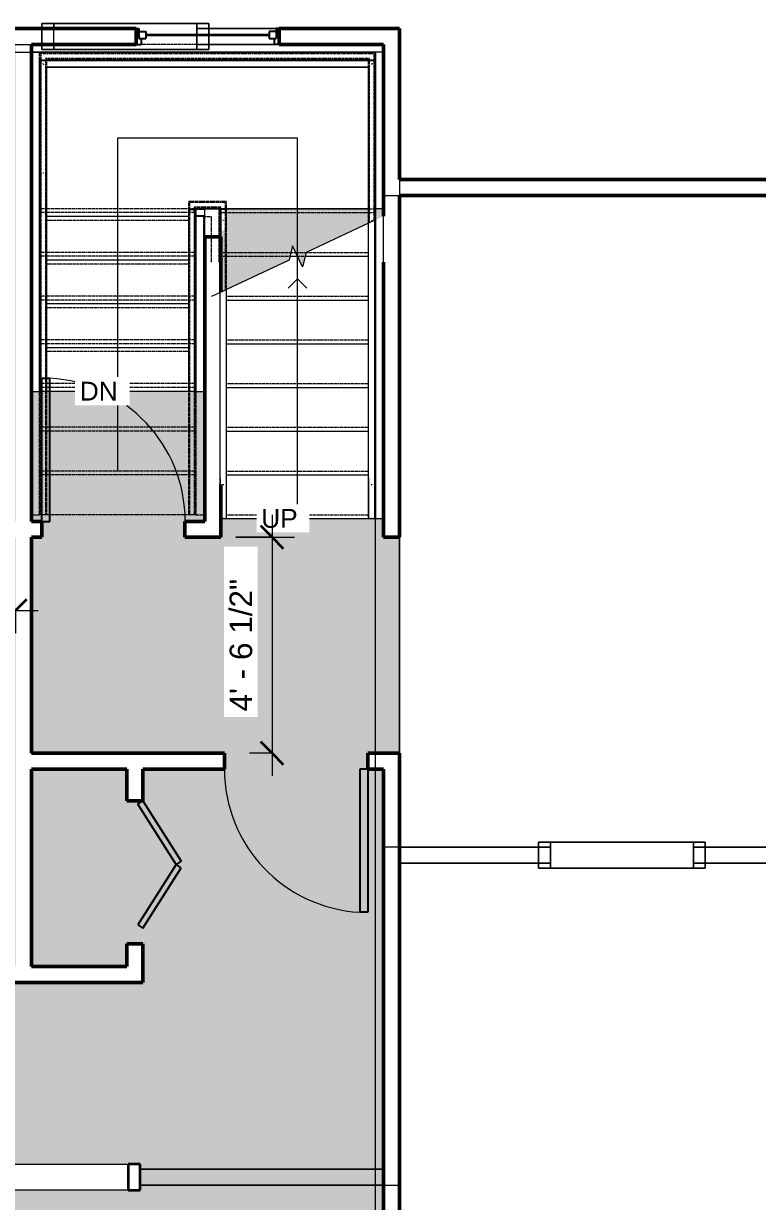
# Model space of a CAD drawing. Header units: inches. Extents: x -386 to 426, y -300 to 457.
# Drawn here: x -190.6 to -5.8, y -110.8 to 185.6 of the extents above; entities that cross this region are included whole.
import ezdxf

# ---------------------------------------------------------------- set-up
doc = ezdxf.new("R2010")
doc.units = ezdxf.units.IN
doc.header["$MEASUREMENT"] = 0
doc.linetypes.add('Overhead', pattern=[0.15625, 0.09375, -0.0625])
for name, color, linetype, lineweight in [('A-ANNO-DIMS', 211, 'Continuous', 9), ('A-ANNO-DIMS-48', 211, 'Continuous', 9), ('A-DETL', 90, 'Continuous', 18), ('A-DOOR', 31, 'Continuous', 18), ('A-FLOR', 192, 'Continuous', 18), ('A-FLOR-HRAL', 11, 'Continuous', 18), ('A-FLOR-HRAL-MBND', 5, 'Overhead', 18), ('A-FLOR-PATT', 8, 'Continuous', 18), ('A-GENM', 13, 'Continuous', 18), ('A-GLAZ', 151, 'Continuous', 18), ('A-WALL', 113, 'Continuous', 18), ('S-STRS', 31, 'Continuous', 18), ('S-STRS-ANNO', 31, 'Continuous', 18), ('S-STRS-IDEN', 31, 'Continuous', 18), ('S-STRS-MBND', 31, 'Overhead', 18)]:
    doc.layers.add(name, color=color, linetype=linetype, lineweight=lineweight)
doc.styles.add('Arial', font='arial.ttf', dxfattribs={"height": 4.724409})
doc.styles.add('Arial_1', font='arial.ttf', dxfattribs={"height": 5.669291})
doc.dimstyles.new('Linear_-_3mm_Arial', dxfattribs={"dimscale": 12, "dimtxt": 5.784148, "dimasz": 0.472441, "dimexe": 0.472441, "dimexo": 0.314961, "dimgap": 0.275591, "dimtad": 1, "dimdec": 1, "dimrnd": 0.5, "dimzin": 1, "dimdsep": 46, "dimlunit": 4, "dimtxsty": 'Arial_1', "dimblk1": 'OBLIQUE', "dimblk2": 'OBLIQUE', "dimsah": 1, "dimcen": 0.09, "dimdle": 0.472441, "dimazin": 0, "dimtfac": 1, "dimtdec": 4, "dimtix": 1, "dimtmove": 0, "dimatfit": 3, "dimfxl": 1, "dimtvp": 1, "dimtfill": 1, "dimfrac": 2, "dimtolj": 1, "dimtzin": 0, "dimarcsym": 2})

# ---------------------------------------------------------------- blocks, each defined once
blk = doc.blocks.new('Lake_Mills_Residence_Expansion015001 - Lake_Mills_Residence_Expansion015001-266017-LEVEL 1')
at = {"layer": 'A-GENM', "color": 250, "lineweight": 35}
for p, q in [((-206.7, -101.42), (-209.7, -101.42)), ((-209.7, -101.42), (-209.7, -107.92)), ((-206.7, -107.92), (-206.7, -101.42)), ((-161.21, -101.42), (-164.21, -101.42)), ((-164.21, -101.42), (-164.21, -107.92)), ((-161.21, -107.92), (-161.21, -101.42)), ((-209.7, -107.92), (-206.7, -107.92)), ((-164.21, -107.92), (-161.21, -107.92))]:
    blk.add_line(p, q, dxfattribs=at)
at = {"layer": 'A-GENM', "color": 7}
for p, q in [((-206.7, -101.42), (-164.21, -101.42)), ((-164.21, -107.92), (-206.7, -107.92))]:
    blk.add_line(p, q, dxfattribs=at)
blk = doc.blocks.new('Lake_Mills_Residence_Expansion300002 - Lake_Mills_Residence_Expansion300002-266074-LEVEL 1')
at = {"layer": 'A-GENM', "color": 7}
for p, q in [((-185.96, 184.33), (-280.46, 184.33)), ((-185.96, 180.33), (-185.96, 184.33)), ((-146.96, 184.33), (-143.96, 184.33)), ((-143.96, 184.33), (-146.96, 184.33)), ((-95.94, 184.33), (-143.96, 184.33)), ((-143.96, 180.33), (-143.96, 184.33)), ((-143.96, 184.33), (-143.96, 180.33)), ((-143.96, 184.33), (-143.96, 180.33)), ((-95.94, 146.33), (-95.94, 184.33)), ((-280.46, 180.33), (-185.96, 180.33)), ((-146.96, 180.33), (-143.96, 180.33)), ((-143.96, 180.33), (-146.96, 180.33)), ((-143.96, 180.33), (-99.94, 180.33)), ((-99.94, 180.33), (-99.94, 142.33)), ((65.04, 146.33), (-95.94, 146.33)), ((-99.94, 142.33), (65.04, 142.33)), ((-99.94, -21.67), (-99.94, -21.67)), ((-89.73, -21.67), (-99.94, -21.67)), ((-99.94, -21.67), (-99.94, -21.67)), ((-99.94, -21.67), (-99.94, -102.67)), ((-95.94, -21.67), (-60.96, -21.67)), ((-60.96, -21.67), (-95.94, -21.67)), ((-95.94, -21.67), (-89.73, -21.67)), ((-89.73, -21.67), (-95.94, -21.67)), ((-60.96, -21.67), (-89.73, -21.67)), ((-60.96, -21.67), (-57.96, -21.67)), ((-57.96, -21.67), (-60.96, -21.67)), ((-60.96, -21.67), (-60.96, -25.67)), ((-60.96, -25.67), (-60.96, -21.67)), ((-60.96, -25.67), (-60.96, -21.67)), ((-21.96, -21.67), (-18.96, -21.67)), ((-18.96, -21.67), (-21.96, -21.67)), ((-18.96, -21.67), (2.29, -21.67)), ((2.29, -21.67), (-18.96, -21.67)), ((2.29, -21.67), (-18.96, -21.67)), ((-18.96, -25.67), (-18.96, -21.67)), ((-18.96, -21.67), (-18.96, -25.67)), ((-18.96, -21.67), (-18.96, -25.67)), ((-60.96, -25.67), (-95.94, -25.67)), ((-95.94, -25.67), (-60.96, -25.67)), ((-95.94, -25.67), (-60.96, -25.67)), ((-95.94, -106.67), (-95.94, -25.67)), ((-57.96, -25.67), (-60.96, -25.67)), ((-60.96, -25.67), (-57.96, -25.67)), ((-18.96, -25.67), (-21.96, -25.67)), ((-21.96, -25.67), (-18.96, -25.67)), ((2.29, -25.67), (-18.96, -25.67)), ((-18.96, -25.67), (2.29, -25.67)), ((-18.96, -25.67), (2.29, -25.67)), ((-161.21, -102.67), (-99.94, -102.67)), ((-145.15, -102.67), (-161.21, -102.67)), ((-145.15, -102.67), (-161.21, -102.67)), ((-99.94, -102.67), (-161.21, -102.67)), ((-161.21, -102.67), (-145.15, -102.67)), ((-161.21, -102.67), (-161.21, -106.67)), ((-99.94, -102.67), (-145.15, -102.67)), ((-99.94, -102.67), (-99.94, -102.67)), ((-99.94, -102.67), (-99.94, -102.67)), ((-99.94, -106.67), (-161.21, -106.67)), ((-161.21, -106.67), (-99.94, -106.67)), ((-161.21, -106.67), (-95.94, -106.67))]:
    blk.add_line(p, q, dxfattribs=at)
blk = doc.blocks.new('Lake_Mills_Residence_Expansion300002 - Lake_Mills_Residence_Expansion300002-266078-LEVEL 1')
blk.add_blockref('Lake_Mills_Residence_Expansion300002 - Lake_Mills_Residence_Expansion300002-266074-LEVEL 1', (0, 0))
blk = doc.blocks.new('Lake_Mills_Residence_Expansion012001 - Lake_Mills_Residence_Expansion012001-266088-LEVEL 1')
at = {"layer": 'A-GENM', "color": 7}
for p, q in [((-60.96, -20.42), (-60.96, -26.92)), ((-60.96, -20.42), (-60.96, -26.92)), ((-60.96, -26.92), (-60.96, -20.42)), ((-60.96, -20.42), (-57.96, -20.42)), ((-57.96, -20.42), (-60.96, -20.42)), ((-60.96, -20.42), (-57.96, -20.42)), ((-60.96, -20.42), (-57.96, -20.42)), ((-57.96, -20.42), (-60.96, -20.42)), ((-57.96, -20.42), (-60.96, -20.42)), ((-57.96, -20.42), (-60.96, -20.42)), ((-57.96, -26.92), (-57.96, -20.42)), ((-57.96, -26.92), (-57.96, -20.42)), ((-57.96, -20.42), (-21.96, -20.42)), ((-57.96, -20.42), (-57.96, -26.92)), ((-21.96, -20.42), (-57.96, -20.42)), ((-21.96, -20.42), (-21.96, -26.92)), ((-21.96, -20.42), (-21.96, -26.92)), ((-21.96, -20.42), (-18.96, -20.42)), ((-21.96, -20.42), (-18.96, -20.42)), ((-18.96, -20.42), (-21.96, -20.42)), ((-18.96, -20.42), (-21.96, -20.42)), ((-18.96, -20.42), (-21.96, -20.42)), ((-21.96, -26.92), (-21.96, -20.42)), ((-18.96, -20.42), (-18.96, -26.92)), ((-18.96, -26.92), (-18.96, -20.42)), ((-18.96, -26.92), (-18.96, -20.42)), ((-57.96, -26.92), (-60.96, -26.92)), ((-60.96, -26.92), (-57.96, -26.92)), ((-60.96, -26.92), (-57.96, -26.92)), ((-57.96, -26.92), (-60.96, -26.92)), ((-60.96, -26.92), (-57.96, -26.92)), ((-60.96, -26.92), (-57.96, -26.92)), ((-57.96, -26.92), (-60.96, -26.92)), ((-21.96, -26.92), (-57.96, -26.92)), ((-57.96, -26.92), (-21.96, -26.92)), ((-21.96, -26.92), (-18.96, -26.92)), ((-21.96, -26.92), (-18.96, -26.92)), ((-21.96, -26.92), (-18.96, -26.92)), ((-18.96, -26.92), (-21.96, -26.92)), ((-18.96, -26.92), (-21.96, -26.92))]:
    blk.add_line(p, q, dxfattribs=at)
blk = doc.blocks.new('Lake_Mills_Residence_Expansion012001 - Lake_Mills_Residence_Expansion012001-266092-LEVEL 1')
blk.add_blockref('Lake_Mills_Residence_Expansion012001 - Lake_Mills_Residence_Expansion012001-266088-LEVEL 1', (0, 0))
blk = doc.blocks.new('Lake_Mills_Residence_Expansion013002 - Lake_Mills_Residence_Expansion013002-266151-LEVEL 1')
at = {"layer": 'A-GENM', "color": 7}
for p, q in [((-185.96, 185.58), (-185.96, 184.33)), ((-185.96, 185.58), (-185.96, 179.08)), ((-185.96, 184.33), (-185.96, 185.58)), ((-185.96, 185.58), (-182.96, 185.58)), ((-182.96, 185.58), (-185.96, 185.58)), ((-185.96, 185.58), (-182.96, 185.58)), ((-185.96, 185.58), (-182.96, 185.58)), ((-182.96, 185.58), (-185.96, 185.58)), ((-182.96, 185.58), (-185.96, 185.58)), ((-182.96, 185.58), (-185.96, 185.58)), ((-182.96, 184.33), (-182.96, 185.58)), ((-182.96, 179.08), (-182.96, 185.58)), ((-182.96, 185.58), (-146.96, 185.58)), ((-182.96, 185.58), (-182.96, 184.33)), ((-146.96, 185.58), (-182.96, 185.58)), ((-146.96, 185.58), (-146.96, 179.08)), ((-146.96, 185.58), (-146.96, 179.08)), ((-146.96, 185.58), (-143.96, 185.58)), ((-146.96, 185.58), (-143.96, 185.58)), ((-143.96, 185.58), (-146.96, 185.58)), ((-143.96, 185.58), (-146.96, 185.58)), ((-143.96, 185.58), (-146.96, 185.58)), ((-146.96, 179.08), (-146.96, 185.58)), ((-143.96, 185.58), (-143.96, 179.08)), ((-143.96, 179.08), (-143.96, 185.58)), ((-143.96, 179.08), (-143.96, 185.58)), ((-185.96, 180.33), (-185.96, 179.08)), ((-185.96, 179.08), (-185.96, 180.33)), ((-182.96, 179.08), (-185.96, 179.08)), ((-185.96, 179.08), (-182.96, 179.08)), ((-185.96, 179.08), (-182.96, 179.08)), ((-182.96, 179.08), (-185.96, 179.08)), ((-185.96, 179.08), (-182.96, 179.08)), ((-185.96, 179.08), (-182.96, 179.08)), ((-182.96, 179.08), (-185.96, 179.08)), ((-182.96, 179.08), (-182.96, 180.33)), ((-182.96, 180.33), (-182.96, 179.08)), ((-146.96, 179.08), (-182.96, 179.08)), ((-182.96, 179.08), (-146.96, 179.08)), ((-146.96, 179.08), (-143.96, 179.08)), ((-146.96, 179.08), (-143.96, 179.08)), ((-146.96, 179.08), (-143.96, 179.08)), ((-143.96, 179.08), (-146.96, 179.08)), ((-143.96, 179.08), (-146.96, 179.08))]:
    blk.add_line(p, q, dxfattribs=at)
blk = doc.blocks.new('Lake_Mills_Residence_Expansion013002 - Lake_Mills_Residence_Expansion013002-266155-LEVEL 1')
blk.add_blockref('Lake_Mills_Residence_Expansion013002 - Lake_Mills_Residence_Expansion013002-266151-LEVEL 1', (0, 0))
blk = doc.blocks.new('lake_mills_residence_expansion IFC MODEL_rvt-1-LEVEL 1')
at = {"lineweight": 18}
for name in ['Lake_Mills_Residence_Expansion300002 - Lake_Mills_Residence_Expansion300002-266078-LEVEL 1', 'Lake_Mills_Residence_Expansion013002 - Lake_Mills_Residence_Expansion013002-266155-LEVEL 1', 'Lake_Mills_Residence_Expansion012001 - Lake_Mills_Residence_Expansion012001-266092-LEVEL 1', 'Lake_Mills_Residence_Expansion015001 - Lake_Mills_Residence_Expansion015001-266017-LEVEL 1']:
    blk.add_blockref(name, (0, 0), dxfattribs=at)
blk = doc.blocks.new('Railing - Railing-336884-LEVEL 1')
at = {"layer": 'A-FLOR-HRAL-MBND'}
for p, q in [((-186.18, 177.95), (-186.18, 149.99)), ((-102.32, 177.95), (-186.18, 177.95)), ((-186.18, 177.95), (-186.18, 149.99)), ((-102.32, 177.95), (-186.18, 177.95)), ((-186.18, 177.95), (-186.18, 149.99)), ((-102.32, 177.95), (-186.18, 177.95)), ((-186.18, 177.95), (-186.18, 149.99)), ((-102.32, 177.95), (-186.18, 177.95)), ((-186.18, 177.95), (-186.18, 149.99)), ((-102.32, 177.95), (-186.18, 177.95)), ((-186.18, 177.95), (-186.18, 149.99)), ((-102.32, 177.95), (-186.18, 177.95)), ((-102.32, 138.01), (-102.32, 177.95)), ((-102.32, 138.01), (-102.32, 177.95)), ((-102.32, 138.01), (-102.32, 177.95)), ((-102.32, 138.01), (-102.32, 177.95)), ((-102.32, 138.01), (-102.32, 177.95)), ((-102.32, 138.01), (-102.32, 177.95)), ((-185, 176.77), (-185, 149.99)), ((-103.5, 176.77), (-185, 176.77)), ((-185, 176.77), (-185, 149.99)), ((-103.5, 176.77), (-185, 176.77)), ((-185, 176.77), (-185, 149.99)), ((-103.5, 176.77), (-185, 176.77)), ((-185, 176.77), (-185, 149.99)), ((-103.5, 176.77), (-185, 176.77)), ((-185, 176.77), (-185, 149.99)), ((-103.5, 176.77), (-185, 176.77)), ((-185, 176.77), (-185, 149.99)), ((-103.5, 176.77), (-185, 176.77)), ((-103.5, 138.01), (-103.5, 176.77)), ((-103.5, 138.01), (-103.5, 176.77)), ((-103.5, 138.01), (-103.5, 176.77)), ((-103.5, 138.01), (-103.5, 176.77)), ((-103.5, 138.01), (-103.5, 176.77)), ((-103.5, 138.01), (-103.5, 176.77)), ((-186.18, 149.99), (-186.18, 61.99)), ((-186.18, 149.99), (-186.18, 61.99)), ((-186.18, 149.99), (-186.18, 61.99)), ((-186.18, 149.99), (-186.18, 61.99)), ((-186.18, 149.99), (-186.18, 61.99)), ((-186.18, 149.99), (-186.18, 61.99)), ((-185, 149.99), (-185, 61.99)), ((-185, 149.99), (-185, 61.99)), ((-185, 149.99), (-185, 61.99)), ((-185, 149.99), (-185, 61.99)), ((-185, 149.99), (-185, 61.99)), ((-185, 149.99), (-185, 61.99)), ((-103.5, 135.45), (-103.5, 138.01)), ((-103.5, 135.45), (-103.5, 138.01)), ((-103.5, 135.45), (-103.5, 138.01)), ((-103.5, 135.45), (-103.5, 138.01)), ((-103.5, 135.45), (-103.5, 138.01)), ((-103.5, 135.45), (-103.5, 138.01)), ((-102.32, 136), (-102.32, 138.01)), ((-102.32, 136), (-102.32, 138.01)), ((-102.32, 136), (-102.32, 138.01)), ((-102.32, 136), (-102.32, 138.01)), ((-102.32, 136), (-102.32, 138.01)), ((-102.32, 136), (-102.32, 138.01)), ((-185, 61.99), (-186.18, 61.99)), ((-185, 61.99), (-186.18, 61.99)), ((-185, 61.99), (-186.18, 61.99)), ((-185, 61.99), (-186.18, 61.99)), ((-185, 61.99), (-186.18, 61.99)), ((-185, 61.99), (-186.18, 61.99))]:
    blk.add_line(p, q, dxfattribs=at)
blk = doc.blocks.new('Railing - Railing-336888-LEVEL 1')
at = {"layer": 'A-FLOR-HRAL-MBND'}
for p, q in [((-148.81, 140.58), (-148.81, 61.99)), ((-139.69, 140.58), (-148.81, 140.58)), ((-148.81, 140.58), (-148.81, 61.99)), ((-139.69, 140.58), (-148.81, 140.58)), ((-148.81, 140.58), (-148.81, 61.99)), ((-139.69, 140.58), (-148.81, 140.58)), ((-148.81, 140.58), (-148.81, 61.99)), ((-139.69, 140.58), (-148.81, 140.58)), ((-148.81, 140.58), (-148.81, 61.99)), ((-139.69, 140.58), (-148.81, 140.58)), ((-148.81, 140.58), (-148.81, 61.99)), ((-139.69, 140.58), (-148.81, 140.58)), ((-147.63, 139.4), (-147.63, 61.99)), ((-140.87, 139.4), (-147.63, 139.4)), ((-147.63, 139.4), (-147.63, 61.99)), ((-140.87, 139.4), (-147.63, 139.4)), ((-147.63, 139.4), (-147.63, 61.99)), ((-140.87, 139.4), (-147.63, 139.4)), ((-147.63, 139.4), (-147.63, 61.99)), ((-140.87, 139.4), (-147.63, 139.4)), ((-147.63, 139.4), (-147.63, 61.99)), ((-140.87, 139.4), (-147.63, 139.4)), ((-147.63, 139.4), (-147.63, 61.99)), ((-140.87, 139.4), (-147.63, 139.4)), ((-140.87, 138.01), (-140.87, 139.4)), ((-140.87, 138.01), (-140.87, 139.4)), ((-140.87, 138.01), (-140.87, 139.4)), ((-140.87, 138.01), (-140.87, 139.4)), ((-140.87, 138.01), (-140.87, 139.4)), ((-140.87, 138.01), (-140.87, 139.4)), ((-139.69, 138.01), (-139.69, 140.58)), ((-139.69, 138.01), (-139.69, 140.58)), ((-139.69, 138.01), (-139.69, 140.58)), ((-139.69, 138.01), (-139.69, 140.58)), ((-139.69, 138.01), (-139.69, 140.58)), ((-139.69, 138.01), (-139.69, 140.58)), ((-140.87, 118.02), (-140.87, 138.01)), ((-140.87, 118.02), (-140.87, 138.01)), ((-140.87, 118.02), (-140.87, 138.01)), ((-140.87, 118.02), (-140.87, 138.01)), ((-140.87, 118.02), (-140.87, 138.01)), ((-140.87, 118.02), (-140.87, 138.01)), ((-139.69, 118.57), (-139.69, 138.01)), ((-139.69, 118.57), (-139.69, 138.01)), ((-139.69, 118.57), (-139.69, 138.01)), ((-139.69, 118.57), (-139.69, 138.01)), ((-139.69, 118.57), (-139.69, 138.01)), ((-139.69, 118.57), (-139.69, 138.01)), ((-147.63, 61.99), (-148.81, 61.99)), ((-147.63, 61.99), (-148.81, 61.99)), ((-147.63, 61.99), (-148.81, 61.99)), ((-147.63, 61.99), (-148.81, 61.99)), ((-147.63, 61.99), (-148.81, 61.99)), ((-147.63, 61.99), (-148.81, 61.99))]:
    blk.add_line(p, q, dxfattribs=at)
blk = doc.blocks.new('Top Rail Type - Top Rail_Internal_-336914-LEVEL 1')
at = {"layer": 'A-FLOR-HRAL'}
for p, q in [((-103.7, 71.15), (-103.7, 61.01)), ((-102.12, 61.01), (-102.12, 71.15))]:
    blk.add_line(p, q, dxfattribs=at)
at = {"layer": 'A-FLOR-HRAL', "flags": 128}
for points in [[(-103.02, 69.63), (-102.99, 69.63), (-102.83, 69.63), (-102.8, 69.63)], [(-102.83, 61.01), (-102.91, 61.01), (-102.99, 61.01)]]:
    blk.add_lwpolyline(points, dxfattribs=at)
blk = doc.blocks.new('Top Rail Type - Top Rail_Internal_-V3-LEVEL 1')
at = {"layer": 'A-FLOR-HRAL', "linetype": 'Overhead'}
for p, q in [((-186.38, 178.15), (-186.38, 149.99)), ((-102.12, 178.15), (-186.38, 178.15)), ((-102.12, 138.01), (-102.12, 178.15)), ((-184.8, 176.58), (-184.8, 149.99)), ((-103.7, 176.58), (-184.8, 176.58)), ((-103.7, 138.01), (-103.7, 176.58)), ((-186.38, 149.99), (-186.38, 61.99)), ((-184.8, 149.99), (-184.8, 61.99)), ((-103.7, 135.35), (-103.7, 138.01)), ((-102.12, 136.09), (-102.12, 138.01)), ((-184.8, 61.99), (-186.38, 61.99))]:
    blk.add_line(p, q, dxfattribs=at)
at = {"layer": 'A-FLOR-HRAL'}
for p, q in [((-102.12, 136.09), (-103.7, 135.35)), ((-103.7, 61.01), (-103.7, 135.35)), ((-102.12, 61.01), (-102.12, 136.09)), ((-103.7, 61.01), (-102.12, 61.01))]:
    blk.add_line(p, q, dxfattribs=at)
blk = doc.blocks.new('Top Rail Type - Top Rail_Internal_-336929-LEVEL 1')
at = {"layer": 'A-FLOR-HRAL'}
for p, q in [((-141.07, 71.15), (-141.07, 69.43)), ((-139.49, 61.01), (-139.49, 71.15))]:
    blk.add_line(p, q, dxfattribs=at)
at = {"layer": 'A-FLOR-HRAL', "flags": 128}
for points in [[(-140.39, 69.63), (-140.36, 69.63), (-140.2, 69.63), (-140.17, 69.63)], [(-140.2, 61.01), (-140.28, 61.01), (-140.36, 61.01)]]:
    blk.add_lwpolyline(points, dxfattribs=at)
blk = doc.blocks.new('Top Rail Type - Top Rail_Internal_-V4-LEVEL 1')
at = {"layer": 'A-FLOR-HRAL', "linetype": 'Overhead'}
for p, q in [((-149, 140.78), (-149, 61.99)), ((-139.49, 140.78), (-149, 140.78)), ((-139.49, 138.01), (-139.49, 140.78)), ((-147.43, 139.21), (-147.43, 61.99)), ((-141.07, 139.21), (-147.43, 139.21)), ((-141.07, 138.01), (-141.07, 139.21)), ((-141.07, 117.93), (-141.07, 138.01)), ((-139.49, 118.66), (-139.49, 138.01)), ((-147.43, 61.99), (-149, 61.99))]:
    blk.add_line(p, q, dxfattribs=at)
at = {"layer": 'A-FLOR-HRAL'}
for p, q in [((-139.49, 118.66), (-141.07, 117.93)), ((-139.49, 61.01), (-139.49, 118.66)), ((-141.07, 69.62), (-141.07, 117.93)), ((-140.94, 61.01), (-139.49, 61.01))]:
    blk.add_line(p, q, dxfattribs=at)
blk = doc.blocks.new('M_Single-Flush - 3_ x 7_-337871-LEVEL 1')
at = {"layer": 'A-DOOR', "lineweight": 25}
for p, q in [((15.99, -2), (15.99, -38.01)), ((18, -2), (15.99, -2)), ((18, -2), (18, -38.01)), ((18, -38.01), (15.99, -38.01))]:
    blk.add_line(p, q, dxfattribs=at)
at = {"layer": 'A-DOOR'}
blk.add_arc((18, -2), 36.07, 180, 266.8086, dxfattribs=at)
blk = doc.blocks.new('Bifold-2 Panel _1_ - 36_ x 84_-339386-LEVEL 1')
at = {"layer": 'A-DOOR', "lineweight": 25}
for p, q in [((-13.19, -0.73), (-14, -2)), ((-14, -2), (1.2, -11.65)), ((2, -10.38), (-13.19, -0.73)), ((2, -10.38), (17.19, -0.73)), ((18, -2), (2.8, -11.65)), ((17.19, -0.73), (18, -2)), ((1.2, -11.65), (2, -10.38)), ((2.8, -11.65), (2, -10.38))]:
    blk.add_line(p, q, dxfattribs=at)
blk = doc.blocks.new('M_Fixed - 3_ x 6_-338559-LEVEL 1')
at = {"layer": 'A-GLAZ', "lineweight": 25}
for p, q in [((-18, 2.51), (-17.25, 2.51)), ((-17.25, 2.51), (-17.25, 0.03)), ((-17.25, 1.76), (-15.52, 1.76)), ((-17.25, 0.03), (-15.52, 0.03)), ((-16.74, 0.03), (-16.74, -1.49)), ((-15.52, 1.76), (-15.52, 0.03)), ((15.52, 1.76), (15.52, 0.03)), ((17.25, 1.76), (15.52, 1.76)), ((15.52, 0.03), (17.25, 0.03)), ((16.74, 0.03), (16.74, -1.49)), ((17.25, 2.51), (17.25, 0.03)), ((17.96, 2.51), (17.25, 2.51)), ((-18, -1.49), (-16.74, -1.49)), ((18, -1.49), (16.74, -1.49))]:
    blk.add_line(p, q, dxfattribs=at)
at = {"layer": 'A-GLAZ', "lineweight": 35}
blk.add_line((-15.52, 0.9), (15.52, 0.9), dxfattribs=at)
blk = doc.blocks.new('Top Rail Type - Top Rail_Internal_-346656-LEVEL 1')
at = {"layer": 'A-FLOR-HRAL'}
for p, q in [((-102.12, 176.18), (-186.38, 176.18)), ((-186.38, 176.18), (-186.38, 148.01)), ((-102.12, 136.26), (-102.12, 176.18)), ((-184.8, 174.61), (-103.7, 174.61)), ((-184.8, 148.01), (-184.8, 174.61)), ((-103.7, 174.61), (-103.7, 136.26)), ((-186.38, 147.8), (-186.38, 93.02)), ((-184.8, 93.02), (-184.8, 147.8)), ((-103.7, 136.26), (-103.7, 135.35)), ((-102.12, 136.09), (-102.12, 136.26))]:
    blk.add_line(p, q, dxfattribs=at)
at = {"layer": 'A-FLOR-HRAL', "flags": 128}
blk.add_lwpolyline([(-185.51, 93.02), (-185.59, 93.02), (-185.67, 93.02)], dxfattribs=at)
at = {"layer": 'A-FLOR-HRAL'}
for points in [[(-185.68, 175.49), (-185.67, 175.47), (-185.64, 175.44), (-185.59, 175.4), (-185.54, 175.35), (-185.51, 175.32), (-185.5, 175.3)], [(-102.82, 175.49), (-102.83, 175.47), (-102.86, 175.44), (-102.91, 175.4), (-102.96, 175.35), (-102.99, 175.32), (-103, 175.3)]]:
    blk.add_open_spline(points, degree=3, knots=[0.46272837, 0.46272837, 0.46272837, 0.46272837, 0.47916667, 0.5, 0.52083333, 0.53727163, 0.53727163, 0.53727163, 0.53727163], dxfattribs=at)
for points in [[(-185.67, 148.02), (-185.64, 148.02), (-185.59, 148.03), (-185.54, 148.02), (-185.51, 148.02)], [(-102.83, 136.04), (-102.86, 136.04), (-102.91, 136.04), (-102.96, 136.04), (-102.99, 136.04)]]:
    blk.add_open_spline(points, degree=3, dxfattribs=at)
blk = doc.blocks.new('Top Rail Type - Top Rail_Internal_-V6-LEVEL 1')
at = {"layer": 'A-FLOR-HRAL'}
for p, q in [((-186.38, 176.18), (-186.38, 148.02)), ((-102.12, 176.18), (-186.38, 176.18)), ((-102.12, 136.09), (-102.12, 176.18)), ((-184.8, 174.61), (-184.8, 148.02)), ((-103.7, 174.61), (-184.8, 174.61)), ((-103.7, 136.04), (-103.7, 174.61)), ((-186.38, 148.02), (-186.38, 93.02)), ((-184.8, 148.02), (-184.8, 93.02)), ((-103.7, 135.35), (-103.7, 136.04)), ((-184.8, 93.02), (-186.38, 93.02))]:
    blk.add_line(p, q, dxfattribs=at)
blk = doc.blocks.new('Top Rail Type - Top Rail_Internal_-346671-LEVEL 1')
at = {"layer": 'A-FLOR-HRAL'}
for p, q in [((-149, 138.02), (-149, 93.02)), ((-144.94, 138.81), (-148.22, 138.81)), ((-147.43, 93.02), (-147.43, 138.02)), ((-147.43, 137.24), (-144.94, 137.24)), ((-139.49, 138.81), (-140.94, 138.81)), ((-139.49, 136.26), (-139.49, 138.81)), ((-139.49, 133.27), (-139.49, 136.26))]:
    blk.add_line(p, q, dxfattribs=at)
at = {"layer": 'A-FLOR-HRAL', "flags": 128}
for points in [[(-148.22, 138.81), (-148.42, 138.79), (-148.61, 138.71), (-148.77, 138.58)], [(-148.77, 138.58), (-148.61, 138.71), (-148.42, 138.79), (-148.22, 138.81), (-148.01, 138.79), (-147.82, 138.71), (-147.66, 138.58), (-147.54, 138.42), (-147.46, 138.23), (-147.43, 138.02)], [(-147.43, 138.02), (-147.46, 138.23), (-147.54, 138.42), (-147.66, 138.58), (-147.82, 138.71), (-148.01, 138.79), (-148.22, 138.81)], [(-148.14, 93.02), (-148.22, 93.02), (-148.3, 93.02)]]:
    blk.add_lwpolyline(points, dxfattribs=at)
at = {"layer": 'A-FLOR-HRAL'}
blk.add_open_spline([(-140.19, 138.12), (-140.2, 138.1), (-140.23, 138.07), (-140.28, 138.02), (-140.33, 137.98), (-140.36, 137.95), (-140.37, 137.93)], degree=3, knots=[0.46272837, 0.46272837, 0.46272837, 0.46272837, 0.47916667, 0.5, 0.52083333, 0.53727163, 0.53727163, 0.53727163, 0.53727163], dxfattribs=at)
blk.add_open_spline([(-140.2, 136.04), (-140.23, 136.04), (-140.28, 136.04), (-140.33, 136.04), (-140.36, 136.04)], degree=3, dxfattribs=at)
blk = doc.blocks.new('Top Rail Type - Top Rail_Internal_-V7-LEVEL 1')
at = {"layer": 'A-FLOR-HRAL'}
for p, q in [((-149, 138.81), (-149, 93.02)), ((-144.94, 138.81), (-149, 138.81)), ((-147.43, 137.24), (-147.43, 93.02)), ((-144.94, 137.24), (-147.43, 137.24)), ((-139.49, 138.81), (-140.94, 138.81)), ((-139.49, 136.04), (-139.49, 138.81)), ((-139.49, 133.46), (-139.49, 136.04)), ((-147.43, 93.02), (-149, 93.02))]:
    blk.add_line(p, q, dxfattribs=at)
blk = doc.blocks.new('DIMBLOCK1-LEVEL 1')
at = {"layer": 'A-ANNO-DIMS-48'}
for p, q in [((-128.02, 62), (-128.02, -3.68)), ((-137.16, 56.33), (-122.36, 56.33)), ((-128.02, 56.33), (-137.16, 56.33)), ((-127.8, 1.99), (-133.69, 1.99)), ((-128.02, 1.99), (-127.8, 1.99))]:
    blk.add_line(p, q, dxfattribs=at)
at = {"layer": 'A-ANNO-DIMS-48', "lineweight": 35}
for p, q in [((-128.02, 56.33), (-130.86, 59.17)), ((-128.02, 56.33), (-125.19, 53.5)), ((-128.02, 1.99), (-130.86, 4.83)), ((-128.02, 1.99), (-125.19, -0.84))]:
    blk.add_line(p, q, dxfattribs=at)
at = {"layer": 'A-ANNO-DIMS-48', "color": 0, "insert": (-138.69, 12.48), "char_height": 5.6693, "width": 40.0441, "attachment_point": 1, "rotation": 90, "line_spacing_factor": 0.941778, "style": 'Arial_1', "bg_fill": 3, "box_fill_scale": 1.25, "bg_fill_color": 9, "bg_fill_true_color": 13158600, "bg_fill_transparency": 0}
blk.add_mtext('4\' - 6 1/2"', dxfattribs=at)
blk = doc.blocks.new('_Oblique')
at = {"color": 0, "linetype": 'ByBlock', "lineweight": -2}
blk.add_line((-0.5, -0.5), (0.5, 0.5), dxfattribs=at)
blk = doc.blocks.new('DIMBLOCK4-LEVEL 1')
at = {"layer": 'A-ANNO-DIMS-48', "lineweight": 35}
for p, q in [((-300.56, 37.87), (-297.72, 40.71)), ((-192.56, 37.87), (-189.72, 40.71)), ((-300.56, 37.87), (-303.39, 35.04)), ((-192.56, 37.87), (-195.39, 35.04))]:
    blk.add_line(p, q, dxfattribs=at)
at = {"layer": 'A-ANNO-DIMS-48'}
for p, q in [((-306.23, 37.87), (-186.89, 37.87)), ((-300.56, 38.1), (-300.56, 32.2)), ((-300.56, 37.87), (-300.56, 38.1)), ((-192.56, 38.1), (-192.56, 32.2)), ((-192.56, 37.87), (-192.56, 38.1))]:
    blk.add_line(p, q, dxfattribs=at)
at = {"layer": 'A-ANNO-DIMS-48', "color": 0, "insert": (-256.66, 48.54), "char_height": 5.669, "width": 24.24, "attachment_point": 1, "line_spacing_factor": 0.941778, "style": 'Arial_1', "bg_fill": 3, "box_fill_scale": 1.25, "bg_fill_color": 9, "bg_fill_true_color": 13158600, "bg_fill_transparency": 0}
blk.add_mtext('9\' - 0"', dxfattribs=at)

msp = doc.modelspace()

# ---------------------------------------------------------------- hatches: boundary and pattern name
at = {"layer": 'A-FLOR-PATT'}
h = msp.add_hatch(dxfattribs=at)
h.set_pattern_fill('FP_1', color=256, style=0, pattern_type=2)
h.set_pattern_definition([(216.87, (3.148, 7.871), (23.612372, 15.741842), [3.935, -35.419]), (206.565, (7.871, 5.51), (-7.870966, -7.870952), [8.8, -8.8]), (198.435, (7.871, 1.574), (-15.741811, -7.870923), [4.978, -19.912])])
h.paths.add_polyline_path([(-97.18, -299.67), (-95.94, -299.67), (-95.94, -241.67), (-97.15, -241.67), (-97.15, -298.45), (-303.34, -298.45), (-303.34, -241.67), (-304.56, -241.67), (-304.56, -299.67), (-98.73, -299.67)], flags=0)
h.paths.add_polyline_path([(-288.64, -296.88), (-98.73, -296.88), (-98.73, -241.67), (-103.94, -241.67), (-103.94, -237.67), (-99.94, -237.67), (-99.94, -102.67), (-99.94, -102.67), (-99.94, -2.01), (-103.94, -2.01), (-103.94, 1.99), (-95.94, 1.99), (-95.94, 56.33), (-99.94, 56.33), (-99.94, 61.01), (-140.94, 61.01), (-140.94, 56.33), (-149.94, 56.33), (-149.94, 60.33), (-144.94, 60.33), (-144.94, 93.02), (-188.56, 93.02), (-188.56, 60.33), (-185.94, 60.33), (-185.94, 56.33), (-188.56, 56.33), (-188.56, 1.99), (-139.94, 1.99), (-139.94, -2.01), (-160.56, -2.01), (-160.56, -10.01), (-164.56, -10.01), (-164.56, -2.01), (-188.56, -2.01), (-188.56, -51.67), (-164.56, -51.67), (-164.56, -46.01), (-160.56, -46.01), (-160.56, -55.67), (-196.56, -55.67), (-196.56, -51.67), (-192.56, -51.67), (-192.56, 56.33), (-196.56, 56.33), (-196.56, 60.33), (-192.56, 60.33), (-192.56, 180.33), (-280.46, 180.33), (-280.46, 179.08), (-300.56, 179.08), (-300.56, 60.33), (-232.56, 60.33), (-232.56, 56.33), (-240.56, 56.33), (-240.56, 32.33), (-276.56, 32.33), (-276.56, -27.67), (-240.56, -27.67), (-240.56, -51.67), (-232.56, -51.67), (-232.56, -55.67), (-300.56, -55.67), (-300.56, -101.42), (-248.46, -101.42), (-248.46, -107.92), (-300.56, -107.92), (-300.56, -237.67), (-139.94, -237.67), (-139.94, -241.67), (-301.77, -241.67), (-301.77, -296.88)], flags=0)
h.paths.add_polyline_path([(-217.92, -173.71), (-295.94, -173.71), (-295.94, -113.67), (-216.92, -113.67), (-216.92, -173.71)], flags=0)
h.paths.add_polyline_path([(-206.7, -107.92), (-209.7, -107.92), (-209.7, -101.42), (-161.21, -101.42), (-161.21, -107.92), (-192.56, -107.92)], flags=0)
h.paths.add_polyline_path([(-140.94, 117.99), (-123.74, 126.01), (-122.84, 129.69), (-120.35, 124.33), (-119.45, 128.01), (-103.7, 135.35), (-103.7, 138.99), (-140.94, 138.99), (-140.94, 138.81), (-139.49, 138.81), (-139.49, 133.48), (-140.94, 133.48), (-140.94, 118.57)], flags=0)
h.paths.add_polyline_path([(-102.12, 136.09), (-99.94, 137.11), (-99.94, 138.99), (-102.12, 138.99), (-102.12, 136.19)], flags=0)

# ---------------------------------------------------------------- linework, layer by layer
at = {"layer": 'A-DETL'}
for p, q in [((-166.9, 138.99), (-166.9, 72.99)), ((-121.59, 61.01), (-121.59, 138.99))]:
    msp.add_line(p, q, dxfattribs=at)
at = {"layer": 'A-FLOR'}
for p, q in [((-103.7, 138.99), (-140.94, 138.99)), ((-99.94, 138.99), (-102.12, 138.99)), ((-186.38, 93.02), (-186.59, 93.02)), ((-149, 93.02), (-184.8, 93.02)), ((-147.22, 93.02), (-147.43, 93.02)), ((-144.94, 93.02), (-145.25, 93.02)), ((-95.94, 1.99), (-95.94, 56.33))]:
    msp.add_line(p, q, dxfattribs=at)
at = {"layer": 'A-WALL', "lineweight": 50}
for p, q in [((-162.25, 184.33), (-226.25, 184.33)), ((-162.25, 180.33), (-162.25, 184.33)), ((-95.94, 184.33), (-126.25, 184.33)), ((-126.25, 184.33), (-126.25, 180.33)), ((-95.94, 146.33), (-95.94, 184.33)), ((-188.56, 180.33), (-162.25, 180.33)), ((-188.56, 60.33), (-188.56, 180.33)), ((-126.25, 180.33), (-99.94, 180.33)), ((-99.94, 180.33), (-99.94, 137.11)), ((23.04, 146.33), (-95.94, 146.33)), ((-95.94, 56.33), (-95.94, 142.33)), ((-95.94, 142.33), (23.04, 142.33)), ((-140.94, 131.91), (-144.94, 131.91)), ((-144.94, 131.91), (-144.94, 60.33)), ((-140.94, 117.99), (-140.94, 131.91)), ((-99.94, 125.57), (-99.94, 56.33)), ((-140.94, 56.33), (-140.94, 69.64)), ((-185.94, 60.33), (-188.56, 60.33)), ((-185.94, 56.33), (-185.94, 60.33)), ((-144.94, 60.33), (-149.94, 60.33)), ((-149.94, 60.33), (-149.94, 56.33)), ((-188.56, 1.99), (-188.56, 56.33)), ((-188.56, 56.33), (-185.94, 56.33)), ((-149.94, 56.33), (-140.94, 56.33)), ((-99.94, 56.33), (-95.94, 56.33)), ((-139.94, 1.99), (-188.56, 1.99)), ((-139.94, -2.01), (-139.94, 1.99)), ((-95.94, 1.99), (-103.94, 1.99)), ((-103.94, 1.99), (-103.94, -2.01)), ((-95.94, -237.67), (-95.94, 1.99)), ((-188.56, -51.67), (-188.56, -2.01)), ((-188.56, -2.01), (-164.56, -2.01)), ((-164.56, -2.01), (-164.56, -10.01)), ((-160.56, -2.01), (-139.94, -2.01)), ((-160.56, -10.01), (-160.56, -2.01)), ((-103.94, -2.01), (-99.94, -2.01)), ((-99.94, -2.01), (-99.94, -237.67)), ((-164.56, -10.01), (-160.56, -10.01)), ((-160.56, -46.01), (-164.56, -46.01)), ((-164.56, -46.01), (-164.56, -51.67)), ((-160.56, -55.67), (-160.56, -46.01)), ((-164.56, -51.67), (-188.56, -51.67)), ((-196.56, -55.67), (-160.56, -55.67))]:
    msp.add_line(p, q, dxfattribs=at)
at = {"layer": 'A-WALL'}
for p, q in [((-143.96, 184.33), (-126.25, 184.33)), ((-95.94, 184.33), (-95.94, -241.67)), ((-101.94, 178.33), (-304.56, 178.33)), ((-126.25, 180.33), (-143.96, 180.33)), ((-101.94, -235.67), (-101.94, 178.33)), ((-144.94, 138.99), (-140.94, 138.99)), ((-144.94, 131.91), (-144.94, 138.99)), ((-140.94, 138.99), (-140.94, 131.91))]:
    msp.add_line(p, q, dxfattribs=at)
at = {"layer": 'S-STRS'}
for p, q in [((-99.94, 178.36), (-188.56, 178.36)), ((-186.59, 176.4), (-186.59, 147.66)), ((-101.91, 176.4), (-186.59, 176.4)), ((-101.91, 138.99), (-101.91, 176.4)), ((-186.59, 147.66), (-186.59, 137.02)), ((-186.59, 137.02), (-186.59, 126.02)), ((-186.38, 137.02), (-186.59, 137.02)), ((-149, 137.02), (-184.8, 137.02)), ((-147.22, 137.02), (-147.43, 137.02)), ((-145.25, 137.02), (-147.22, 137.02)), ((-147.22, 137.02), (-147.22, 126.02)), ((-145.25, 137.02), (-144.94, 137.02)), ((-99.94, 125.57), (-99.94, 137.11)), ((-145.25, 135.06), (-145.25, 93.02)), ((-145.25, 135.06), (-144.94, 135.06)), ((-101.91, 127.01), (-101.91, 136.19)), ((-186.59, 126.02), (-186.59, 115.02)), ((-186.38, 126.02), (-186.59, 126.02)), ((-149, 126.02), (-184.8, 126.02)), ((-147.22, 126.02), (-147.43, 126.02)), ((-147.22, 126.02), (-147.22, 115.02)), ((-123.49, 127.01), (-121.59, 127.01)), ((-119.7, 127.01), (-103.7, 127.01)), ((-102.12, 127.01), (-101.91, 127.01)), ((-101.91, 116.01), (-101.91, 127.01)), ((-139.49, 116.01), (-103.7, 116.01)), ((-102.12, 116.01), (-101.91, 116.01)), ((-101.91, 105.01), (-101.91, 116.01)), ((-186.59, 115.02), (-186.59, 104.02)), ((-186.38, 115.02), (-186.59, 115.02)), ((-149, 115.02), (-184.8, 115.02)), ((-147.22, 115.02), (-147.43, 115.02)), ((-147.22, 115.02), (-147.22, 104.02)), ((-186.59, 104.02), (-186.59, 93.02)), ((-186.38, 104.02), (-186.59, 104.02)), ((-149, 104.02), (-184.8, 104.02)), ((-147.22, 104.02), (-147.43, 104.02)), ((-147.22, 104.02), (-147.22, 93.02)), ((-139.49, 105.01), (-103.7, 105.01)), ((-102.12, 105.01), (-101.91, 105.01)), ((-101.91, 94.01), (-101.91, 105.01)), ((-188.56, 93.02), (-186.59, 93.02)), ((-186.38, 93.02), (-186.59, 93.02)), ((-149, 93.02), (-184.8, 93.02)), ((-147.22, 93.02), (-147.43, 93.02)), ((-147.22, 93.02), (-145.25, 93.02)), ((-139.49, 94.01), (-103.7, 94.01)), ((-102.12, 94.01), (-101.91, 94.01)), ((-101.91, 83.01), (-101.91, 94.01)), ((-139.49, 83.01), (-103.7, 83.01)), ((-102.12, 83.01), (-101.91, 83.01)), ((-101.91, 72.01), (-101.91, 83.01)), ((-139.49, 72.01), (-103.7, 72.01)), ((-102.12, 72.01), (-101.91, 72.01)), ((-101.91, 61.01), (-101.91, 72.01)), ((-139.49, 61.01), (-103.7, 61.01)), ((-102.12, 61.01), (-101.91, 61.01)), ((-101.91, 61.01), (-99.94, 61.01))]:
    msp.add_line(p, q, dxfattribs=at)
at = {"layer": 'S-STRS', "linetype": 'Overhead'}
for p, q in [((-186.38, 136.04), (-186.59, 136.04)), ((-149, 136.04), (-184.8, 136.04)), ((-147.22, 136.04), (-147.43, 136.04)), ((-123.25, 127.99), (-122.05, 127.99)), ((-119.46, 127.99), (-103.7, 127.99)), ((-102.12, 127.99), (-101.91, 127.99)), ((-186.38, 125.04), (-186.59, 125.04)), ((-149, 125.04), (-184.8, 125.04)), ((-147.22, 125.04), (-147.43, 125.04)), ((-139.49, 116.99), (-103.7, 116.99)), ((-102.12, 116.99), (-101.91, 116.99)), ((-186.38, 114.04), (-186.59, 114.04)), ((-149, 114.04), (-184.8, 114.04)), ((-147.22, 114.04), (-147.43, 114.04)), ((-139.49, 105.99), (-103.7, 105.99)), ((-102.12, 105.99), (-101.91, 105.99)), ((-186.38, 103.04), (-186.59, 103.04)), ((-149, 103.04), (-184.8, 103.04)), ((-147.22, 103.04), (-147.43, 103.04)), ((-139.49, 94.99), (-103.7, 94.99)), ((-102.12, 94.99), (-101.91, 94.99)), ((-139.49, 83.99), (-103.7, 83.99)), ((-102.12, 83.99), (-101.91, 83.99)), ((-139.49, 72.99), (-103.7, 72.99)), ((-102.12, 72.99), (-101.91, 72.99)), ((-139.49, 61.99), (-103.7, 61.99)), ((-102.12, 61.99), (-101.91, 61.99))]:
    msp.add_line(p, q, dxfattribs=at)
at = {"layer": 'S-STRS-ANNO'}
for p, q in [((-166.9, 156.71), (-166.9, 137.02)), ((-121.59, 156.71), (-166.9, 156.71)), ((-121.59, 138.99), (-121.59, 156.71)), ((-166.9, 137.02), (-166.9, 126.02)), ((-166.9, 126.02), (-166.9, 115.02)), ((-121.59, 121.34), (-123.96, 118.98)), ((-121.59, 116.01), (-121.59, 121.34)), ((-121.59, 121.34), (-119.23, 118.98)), ((-121.59, 105.01), (-121.59, 116.01)), ((-166.9, 115.02), (-166.9, 104.02)), ((-166.9, 104.02), (-166.9, 93.02)), ((-121.59, 94.01), (-121.59, 105.01)), ((-121.59, 83.01), (-121.59, 94.01)), ((-121.59, 72.01), (-121.59, 83.01)), ((-121.59, 61.01), (-121.59, 72.01))]:
    msp.add_line(p, q, dxfattribs=at)
at = {"layer": 'S-STRS-MBND'}
for p, q in [((-188.56, 180.33), (-188.56, 149.78)), ((-99.94, 180.33), (-188.56, 180.33)), ((-186.59, 178.36), (-186.59, 149.78)), ((-101.91, 178.36), (-186.59, 178.36)), ((-101.91, 138.22), (-101.91, 178.36)), ((-99.94, 138.22), (-99.94, 180.33)), ((-188.56, 149.78), (-188.56, 61.99)), ((-186.59, 149.78), (-186.59, 61.99)), ((-147.22, 138.99), (-186.59, 138.99)), ((-147.22, 138.01), (-186.59, 138.01)), ((-145.25, 138.99), (-147.22, 138.99)), ((-147.22, 138.99), (-147.22, 61.99)), ((-145.25, 138.99), (-141.28, 138.99)), ((-145.25, 137.02), (-145.25, 61.99)), ((-145.25, 137.02), (-143.25, 137.02)), ((-143.25, 125.57), (-143.25, 137.02)), ((-141.28, 137.02), (-141.28, 138.99)), ((-141.28, 138.99), (-101.91, 138.99)), ((-141.28, 138.01), (-101.91, 138.01)), ((-141.28, 137.02), (-141.28, 138.01)), ((-141.28, 125.57), (-141.28, 137.02)), ((-101.91, 136.19), (-101.91, 138.22)), ((-99.94, 137.11), (-99.94, 138.22)), ((-147.22, 127.99), (-186.59, 127.99)), ((-140.94, 127.99), (-123.25, 127.99)), ((-122.05, 127.99), (-119.46, 127.99)), ((-147.22, 127.01), (-186.59, 127.01)), ((-140.94, 127.01), (-123.49, 127.01)), ((-121.59, 127.01), (-119.7, 127.01)), ((-147.22, 116.99), (-186.59, 116.99)), ((-147.22, 116.01), (-186.59, 116.01)), ((-147.22, 105.99), (-186.59, 105.99)), ((-147.22, 105.01), (-186.59, 105.01)), ((-147.22, 94.99), (-186.59, 94.99)), ((-147.22, 94.01), (-186.59, 94.01)), ((-147.22, 83.99), (-186.59, 83.99)), ((-147.22, 83.01), (-186.59, 83.01)), ((-147.22, 72.99), (-186.59, 72.99)), ((-147.22, 72.01), (-186.59, 72.01)), ((-188.56, 61.99), (-186.59, 61.99)), ((-147.22, 61.99), (-186.59, 61.99)), ((-147.22, 61.99), (-145.25, 61.99))]:
    msp.add_line(p, q, dxfattribs=at)
at = {"layer": 'S-STRS-MBND', "linetype": 'Continuous'}
for p, q in [((-103.7, 135.35), (-119.45, 128.01)), ((-101.91, 136.19), (-102.12, 136.09)), ((-122.84, 129.69), (-123.74, 126.01)), ((-120.35, 124.33), (-122.84, 129.69)), ((-119.45, 128.01), (-120.35, 124.33)), ((-123.74, 126.01), (-139.49, 118.66)), ((-141.07, 117.93), (-143.25, 116.91))]:
    msp.add_line(p, q, dxfattribs=at)

# ---------------------------------------------------------------- block references
at = {"lineweight": 5}
msp.add_blockref('lake_mills_residence_expansion IFC MODEL_rvt-1-LEVEL 1', (0, 0), dxfattribs=at)
at = {"layer": 'A-DOOR'}
for name, p, rotation in [('M_Single-Flush - 3_ x 7_-337871-LEVEL 1', (-167.94, 58.33), 180), ('Bifold-2 Panel _1_ - 36_ x 84_-339386-LEVEL 1', (-162.56, -28.01), 89.99999999999991)]:
    msp.add_blockref(name, p, dxfattribs=dict(at, rotation=rotation))
msp.add_blockref('M_Single-Flush - 3_ x 7_-337871-LEVEL 1', (-121.94, -0.01), dxfattribs=at)
at = {"layer": 'A-FLOR-HRAL'}
for name in ['Top Rail Type - Top Rail_Internal_-V3-LEVEL 1', 'Railing - Railing-336884-LEVEL 1', 'Top Rail Type - Top Rail_Internal_-346656-LEVEL 1', 'Top Rail Type - Top Rail_Internal_-V6-LEVEL 1', 'Top Rail Type - Top Rail_Internal_-V4-LEVEL 1', 'Railing - Railing-336888-LEVEL 1', 'Top Rail Type - Top Rail_Internal_-346671-LEVEL 1', 'Top Rail Type - Top Rail_Internal_-V7-LEVEL 1', 'Top Rail Type - Top Rail_Internal_-336929-LEVEL 1', 'Top Rail Type - Top Rail_Internal_-336914-LEVEL 1']:
    msp.add_blockref(name, (0, 0), dxfattribs=at)
at = {"layer": 'A-GLAZ'}
msp.add_blockref('M_Fixed - 3_ x 6_-338559-LEVEL 1', (-144.25, 181.82), dxfattribs=at)

# ---------------------------------------------------------------- next in the draw order: texts
at = {"layer": 'S-STRS-IDEN', "char_height": 4.724, "attachment_point": 1, "line_spacing_factor": 0.941778, "style": 'Arial', "bg_fill": 3, "box_fill_scale": 1.25, "bg_fill_color": 9, "bg_fill_true_color": 13158600, "bg_fill_transparency": 0}
for s, insert, width in [('DN', (-176.39, 95.45), 11.3903), ('UP', (-130.72, 63.43), 10.9454)]:
    msp.add_mtext(s, dxfattribs=dict(at, insert=insert, width=width))

# ---------------------------------------------------------------- next in the draw order: dimensions: what is measured, and where the dimension line sits
at = {"layer": 'A-ANNO-DIMS'}
dim = msp.add_linear_dim(base=(-192.56, 37.87), p1=(-300.56, 41.88), p2=(-192.56, 41.88), dimstyle='Linear_-_3mm_Arial', override={"dimpost": '<>', "dimfxl": 108}, dxfattribs=at)
dim.commit()
dim.dimension.update_dxf_attribs({"geometry": 'DIMBLOCK4-LEVEL 1', "text_midpoint": (-246.56, 44.07)})

# ---------------------------------------------------------------- next in the draw order: dimensions: what is measured, and where the dimension line sits
dim = msp.add_linear_dim(base=(-128.02, 1.99), p1=(-140.94, 56.33), p2=(-124.02, 1.99), angle=90, dimstyle='Linear_-_3mm_Arial', override={"dimpost": '<>', "dimfxl": 56.914274}, dxfattribs=at)
dim.commit()
dim.dimension.update_dxf_attribs({"geometry": 'DIMBLOCK1-LEVEL 1', "text_midpoint": (-134.26, 29.16)})

doc.saveas('drawing.dxf')
